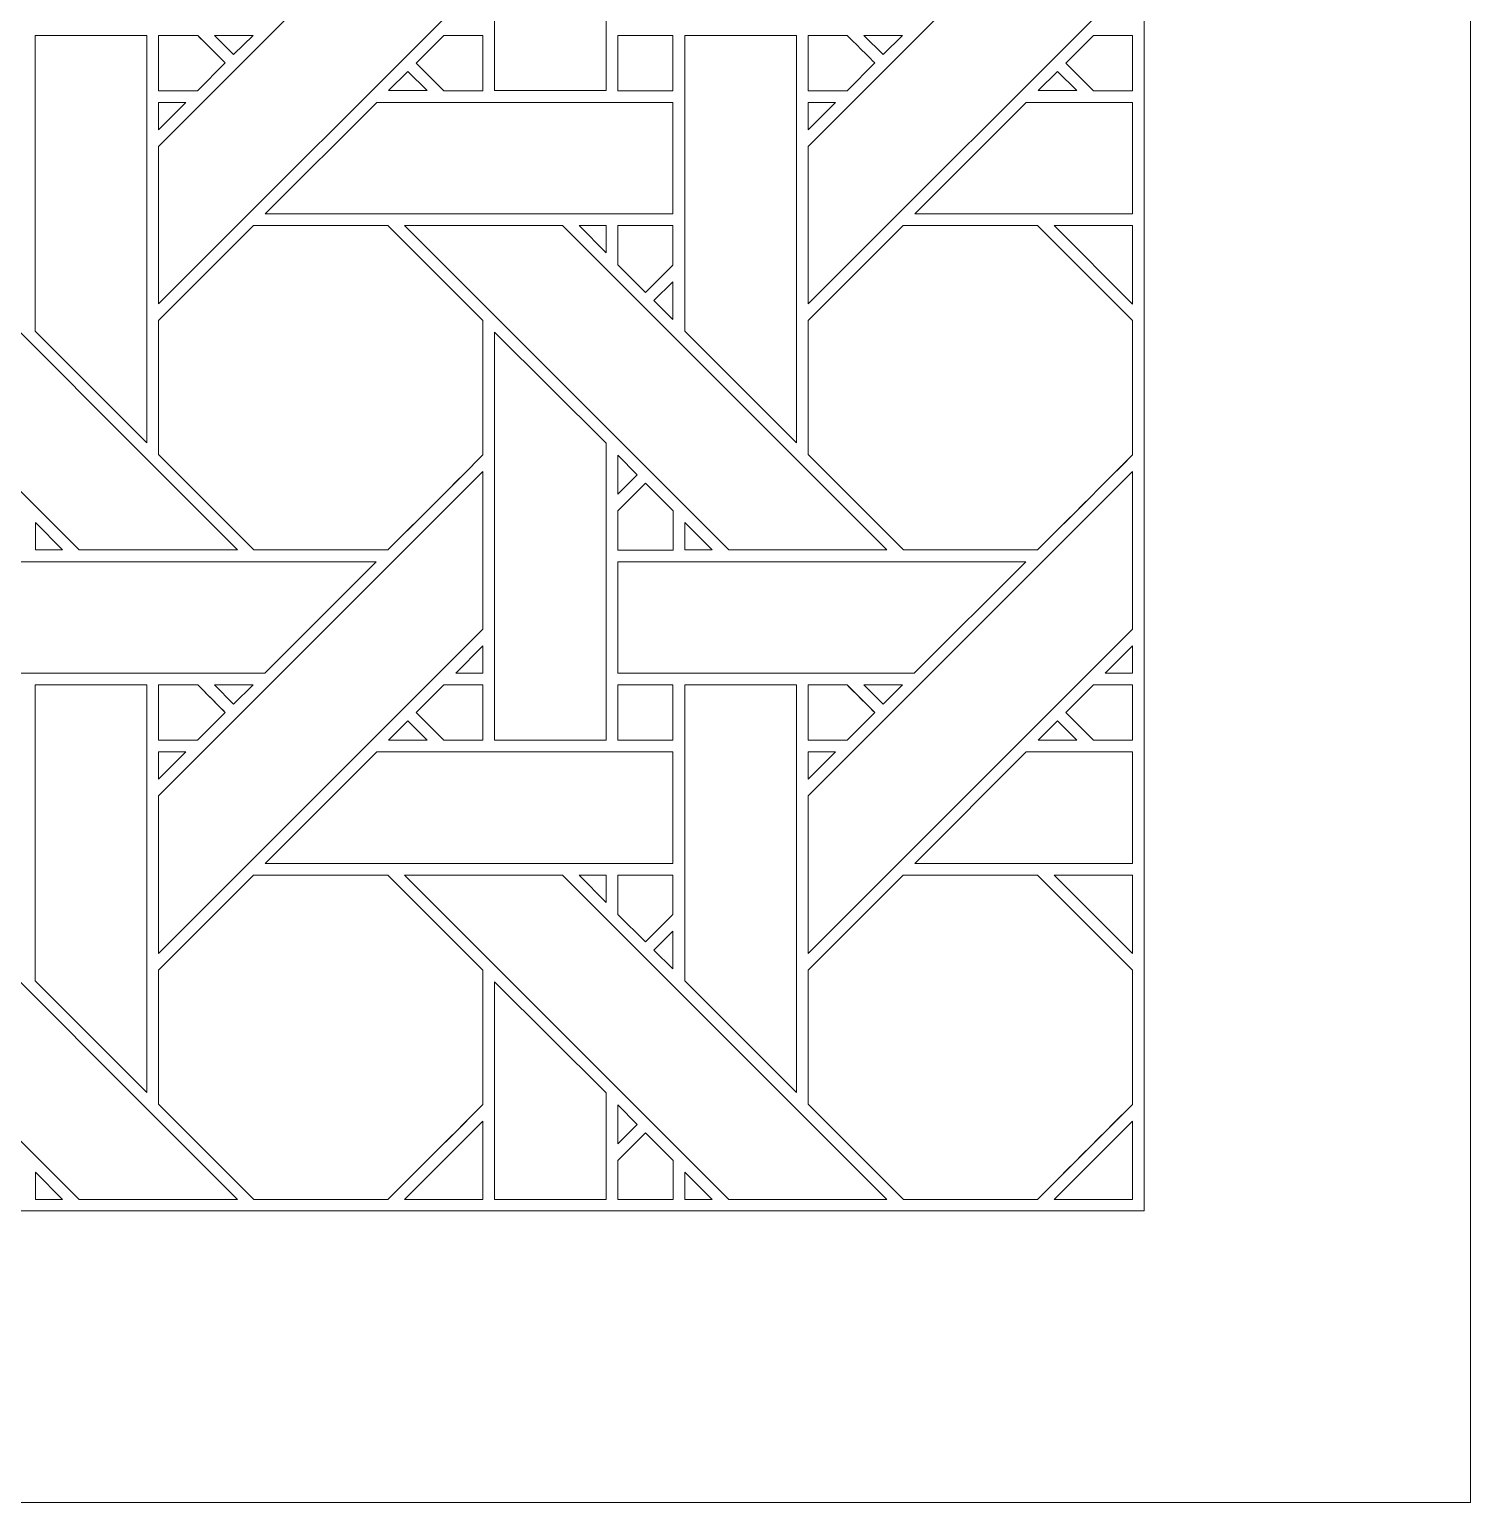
# Model space of a CAD drawing. Header units: inches. Extents: x 7.38 to 17.38, y 5.09 to 13.09.
# Drawn here: x 15.278 to 17.383, y 5.095 to 7.246 of the extents above; entities that cross this region are included whole.
import ezdxf

# ---------------------------------------------------------------- set-up
doc = ezdxf.new("R2010")
doc.units = ezdxf.units.IN
doc.header["$MEASUREMENT"] = 0
doc.layers.add('Design', color=7, linetype='Continuous', lineweight=0)

msp = doc.modelspace()

# ---------------------------------------------------------------- linework, layer by layer
at = {"layer": 'Design'}
for points, knots in [([(7.3829, 13.0948), (7.3829, 13.0948), (7.3829, 5.0948), (7.3829, 5.0948), (7.3829, 5.0948), (17.3829, 5.0948), (17.3829, 5.0948), (17.3829, 5.0948), (17.3829, 13.0948), (17.3829, 13.0948), (17.3829, 13.0948), (7.3829, 13.0948), (7.3829, 13.0948)], [0, 0, 0, 0, 1, 1, 1, 2, 2, 2, 3, 3, 3, 4, 4, 4, 4]), ([(7.8596, 12.6686), (7.8596, 12.6686), (7.8596, 5.5209), (7.8596, 5.5209), (7.8596, 5.5209), (16.9061, 5.5209), (16.9061, 5.5209), (16.9061, 5.5209), (16.9061, 12.6686), (16.9061, 12.6686), (16.9061, 12.6686), (7.8596, 12.6686), (7.8596, 12.6686)], [0, 0, 0, 0, 1, 1, 1, 2, 2, 2, 3, 3, 3, 4, 4, 4, 4]), ([(15.9574, 7.157), (15.9574, 7.157), (15.9574, 7.7528), (15.9574, 7.7528), (15.9574, 7.7528), (16.1201, 7.5906), (16.1201, 7.5906), (16.1201, 7.5906), (16.1201, 7.157), (16.1201, 7.157), (16.1201, 7.157), (15.9574, 7.157), (15.9574, 7.157)], [0, 0, 0, 0, 1, 1, 1, 2, 2, 2, 3, 3, 3, 4, 4, 4, 4]), ([(15.4666, 6.8455), (15.4666, 6.8455), (15.4666, 7.0756), (15.4666, 7.0756), (15.4666, 7.0756), (15.9403, 7.5492), (15.9403, 7.5492), (15.9403, 7.5492), (15.9403, 7.3192), (15.9403, 7.3192), (15.9403, 7.3192), (15.4666, 6.8455), (15.4666, 6.8455)], [0, 0, 0, 0, 1, 1, 1, 2, 2, 2, 3, 3, 3, 4, 4, 4, 4]), ([(16.4153, 6.8455), (16.4153, 6.8455), (16.4153, 7.0756), (16.4153, 7.0756), (16.4153, 7.0756), (16.889, 7.5492), (16.889, 7.5492), (16.889, 7.5492), (16.889, 7.3192), (16.889, 7.3192), (16.889, 7.3192), (16.4153, 6.8455), (16.4153, 6.8455)], [0, 0, 0, 0, 1, 1, 1, 2, 2, 2, 3, 3, 3, 4, 4, 4, 4]), ([(15.4494, 7.2377), (15.4494, 7.2377), (15.4494, 6.6426), (15.4494, 6.6426), (15.4494, 6.6426), (15.2865, 6.8055), (15.2865, 6.8055), (15.2865, 6.8055), (15.2865, 7.2377), (15.2865, 7.2377), (15.2865, 7.2377), (15.4494, 7.2377), (15.4494, 7.2377)], [0, 0, 0, 0, 1, 1, 1, 2, 2, 2, 3, 3, 3, 4, 4, 4, 4]), ([(15.5237, 7.2377), (15.5288, 7.2326), (15.5596, 7.2018), (15.564, 7.1974), (15.564, 7.1974), (15.5236, 7.1569), (15.5236, 7.1569), (15.5236, 7.1569), (15.4666, 7.1569), (15.4666, 7.1569), (15.4666, 7.1569), (15.4666, 7.2377), (15.4666, 7.2377), (15.4666, 7.2377), (15.5237, 7.2377), (15.5237, 7.2377)], [0, 0, 0, 0, 1, 1, 1, 2, 2, 2, 3, 3, 3, 4, 4, 4, 5, 5, 5, 5]), ([(15.564, 7.1974), (15.564, 7.1974), (15.5236, 7.1569), (15.5236, 7.1569), (15.5236, 7.1569), (15.4666, 7.1569), (15.4666, 7.1569), (15.4666, 7.1569), (15.4666, 7.2377), (15.4666, 7.2377), (15.4666, 7.2377), (15.5237, 7.2377), (15.5237, 7.2377), (15.5293, 7.2322), (15.564, 7.1974), (15.564, 7.1974)], [0, 0, 0, 0, 1, 1, 1, 2, 2, 2, 3, 3, 3, 4, 4, 4, 5, 5, 5, 5]), ([(15.548, 7.2377), (15.548, 7.2377), (15.6045, 7.2377), (15.6045, 7.2377), (15.6045, 7.2377), (15.5762, 7.2096), (15.5762, 7.2096), (15.5762, 7.2096), (15.548, 7.2377), (15.548, 7.2377)], [0, 0, 0, 0, 1, 1, 1, 2, 2, 2, 3, 3, 3, 3]), ([(15.8832, 7.1569), (15.8832, 7.1569), (15.8428, 7.1973), (15.8428, 7.1973), (15.8428, 7.1973), (15.8832, 7.2377), (15.8832, 7.2377), (15.8832, 7.2377), (15.9403, 7.2377), (15.9403, 7.2377), (15.9403, 7.2377), (15.9403, 7.1569), (15.9403, 7.1569), (15.9403, 7.1569), (15.8832, 7.1569), (15.8832, 7.1569)], [0, 0, 0, 0, 1, 1, 1, 2, 2, 2, 3, 3, 3, 4, 4, 4, 5, 5, 5, 5]), ([(15.9403, 7.1569), (15.9403, 7.1569), (15.8832, 7.1569), (15.8832, 7.1569), (15.8832, 7.1569), (15.8428, 7.1973), (15.8428, 7.1973), (15.8428, 7.1973), (15.8832, 7.2377), (15.8832, 7.2377), (15.8832, 7.2377), (15.9403, 7.2377), (15.9403, 7.2377), (15.9403, 7.2377), (15.9403, 7.1569), (15.9403, 7.1569)], [0, 0, 0, 0, 1, 1, 1, 2, 2, 2, 3, 3, 3, 4, 4, 4, 5, 5, 5, 5]), ([(16.1375, 7.2377), (16.1375, 7.2377), (16.2177, 7.2377), (16.2177, 7.2377), (16.2177, 7.2377), (16.2177, 7.1569), (16.2177, 7.1569), (16.2177, 7.1569), (16.1375, 7.1569), (16.1375, 7.1569), (16.1375, 7.1569), (16.1375, 7.2377), (16.1375, 7.2377)], [0, 0, 0, 0, 1, 1, 1, 2, 2, 2, 3, 3, 3, 4, 4, 4, 4]), ([(16.1375, 7.1569), (16.1375, 7.1569), (16.1375, 7.2377), (16.1375, 7.2377), (16.1375, 7.2377), (16.2177, 7.2377), (16.2177, 7.2377), (16.2177, 7.2377), (16.2177, 7.1569), (16.2177, 7.1569), (16.2177, 7.1569), (16.1375, 7.1569), (16.1375, 7.1569)], [0, 0, 0, 0, 1, 1, 1, 2, 2, 2, 3, 3, 3, 4, 4, 4, 4]), ([(16.3982, 6.6426), (16.3982, 6.6426), (16.2352, 6.8055), (16.2352, 6.8055), (16.2352, 6.8055), (16.2352, 7.2377), (16.2352, 7.2377), (16.2352, 7.2377), (16.3982, 7.2377), (16.3982, 7.2377), (16.3982, 7.2377), (16.3982, 6.6426), (16.3982, 6.6426)], [0, 0, 0, 0, 1, 1, 1, 2, 2, 2, 3, 3, 3, 4, 4, 4, 4]), ([(16.4724, 7.2377), (16.4775, 7.2326), (16.5083, 7.2018), (16.5127, 7.1974), (16.5127, 7.1974), (16.4723, 7.1569), (16.4723, 7.1569), (16.4723, 7.1569), (16.4153, 7.1569), (16.4153, 7.1569), (16.4153, 7.1569), (16.4153, 7.2377), (16.4153, 7.2377), (16.4153, 7.2377), (16.4724, 7.2377), (16.4724, 7.2377)], [0, 0, 0, 0, 1, 1, 1, 2, 2, 2, 3, 3, 3, 4, 4, 4, 5, 5, 5, 5]), ([(16.4153, 7.1569), (16.4153, 7.1569), (16.4153, 7.2377), (16.4153, 7.2377), (16.4153, 7.2377), (16.4724, 7.2377), (16.4724, 7.2377), (16.4777, 7.2324), (16.5085, 7.2016), (16.5127, 7.1974), (16.5127, 7.1974), (16.4723, 7.1569), (16.4723, 7.1569), (16.4723, 7.1569), (16.4153, 7.1569), (16.4153, 7.1569)], [0, 0, 0, 0, 1, 1, 1, 2, 2, 2, 3, 3, 3, 4, 4, 4, 5, 5, 5, 5]), ([(16.4967, 7.2377), (16.4967, 7.2377), (16.5532, 7.2377), (16.5532, 7.2377), (16.5532, 7.2377), (16.5249, 7.2096), (16.5249, 7.2096), (16.5249, 7.2096), (16.4967, 7.2377), (16.4967, 7.2377)], [0, 0, 0, 0, 1, 1, 1, 2, 2, 2, 3, 3, 3, 3]), ([(16.8319, 7.1569), (16.8319, 7.1569), (16.7915, 7.1973), (16.7915, 7.1973), (16.7915, 7.1973), (16.832, 7.2377), (16.832, 7.2377), (16.832, 7.2377), (16.889, 7.2377), (16.889, 7.2377), (16.889, 7.2377), (16.889, 7.1569), (16.889, 7.1569), (16.889, 7.1569), (16.8319, 7.1569), (16.8319, 7.1569)], [0, 0, 0, 0, 1, 1, 1, 2, 2, 2, 3, 3, 3, 4, 4, 4, 5, 5, 5, 5]), ([(16.889, 7.1569), (16.889, 7.1569), (16.8319, 7.1569), (16.8319, 7.1569), (16.8319, 7.1569), (16.7915, 7.1973), (16.7915, 7.1973), (16.7915, 7.1973), (16.832, 7.2377), (16.832, 7.2377), (16.832, 7.2377), (16.889, 7.2377), (16.889, 7.2377), (16.889, 7.2377), (16.889, 7.1569), (16.889, 7.1569)], [0, 0, 0, 0, 1, 1, 1, 2, 2, 2, 3, 3, 3, 4, 4, 4, 5, 5, 5, 5]), ([(15.8307, 7.1852), (15.8307, 7.1852), (15.8589, 7.157), (15.8589, 7.157), (15.8589, 7.157), (15.8024, 7.157), (15.8024, 7.157), (15.8024, 7.157), (15.8307, 7.1852), (15.8307, 7.1852)], [0, 0, 0, 0, 1, 1, 1, 2, 2, 2, 3, 3, 3, 3]), ([(16.7794, 7.1852), (16.7794, 7.1852), (16.8076, 7.157), (16.8076, 7.157), (16.8076, 7.157), (16.7511, 7.157), (16.7511, 7.157), (16.7511, 7.157), (16.7794, 7.1852), (16.7794, 7.1852)], [0, 0, 0, 0, 1, 1, 1, 2, 2, 2, 3, 3, 3, 3]), ([(15.5064, 7.1398), (15.5064, 7.1398), (15.4666, 7.1), (15.4666, 7.1), (15.4666, 7.1), (15.4666, 7.1398), (15.4666, 7.1398), (15.4666, 7.1398), (15.5064, 7.1398), (15.5064, 7.1398)], [0, 0, 0, 0, 1, 1, 1, 2, 2, 2, 3, 3, 3, 3]), ([(16.2177, 7.1398), (16.2177, 7.1398), (16.2177, 6.977), (16.2177, 6.977), (16.2177, 6.977), (15.6224, 6.977), (15.6224, 6.977), (15.6224, 6.977), (15.7853, 7.1398), (15.7853, 7.1398), (15.7853, 7.1398), (16.2177, 7.1398), (16.2177, 7.1398)], [0, 0, 0, 0, 1, 1, 1, 2, 2, 2, 3, 3, 3, 4, 4, 4, 4]), ([(16.4551, 7.1398), (16.4551, 7.1398), (16.4153, 7.1), (16.4153, 7.1), (16.4153, 7.1), (16.4153, 7.1398), (16.4153, 7.1398), (16.4153, 7.1398), (16.4551, 7.1398), (16.4551, 7.1398)], [0, 0, 0, 0, 1, 1, 1, 2, 2, 2, 3, 3, 3, 3]), ([(16.5711, 6.977), (16.5711, 6.977), (16.734, 7.1398), (16.734, 7.1398), (16.734, 7.1398), (16.889, 7.1398), (16.889, 7.1398), (16.889, 7.1398), (16.889, 6.977), (16.889, 6.977), (16.889, 6.977), (16.5711, 6.977), (16.5711, 6.977)], [0, 0, 0, 0, 1, 1, 1, 2, 2, 2, 3, 3, 3, 4, 4, 4, 4]), ([(14.877, 6.9599), (14.877, 6.9599), (15.1079, 6.9599), (15.1079, 6.9599), (15.1079, 6.9599), (15.5816, 6.4862), (15.5816, 6.4862), (15.5816, 6.4862), (15.3506, 6.4862), (15.3506, 6.4862), (15.3506, 6.4862), (14.877, 6.9599), (14.877, 6.9599)], [0, 0, 0, 0, 1, 1, 1, 2, 2, 2, 3, 3, 3, 4, 4, 4, 4]), ([(15.6053, 6.9598), (15.6053, 6.9598), (15.8015, 6.9598), (15.8015, 6.9598), (15.8015, 6.9598), (15.9403, 6.8211), (15.9403, 6.8211), (15.9403, 6.8211), (15.9403, 6.6249), (15.9403, 6.6249), (15.9225, 6.607), (15.8105, 6.4952), (15.8016, 6.4862), (15.8016, 6.4862), (15.6058, 6.4862), (15.6058, 6.4862), (15.6058, 6.4862), (15.4666, 6.6255), (15.4666, 6.6255), (15.4666, 6.6255), (15.4666, 6.8211), (15.4666, 6.8211), (15.4666, 6.8211), (15.6053, 6.9598), (15.6053, 6.9598)], [0, 0, 0, 0, 1, 1, 1, 2, 2, 2, 3, 3, 3, 4, 4, 4, 5, 5, 5, 6, 6, 6, 7, 7, 7, 8, 8, 8, 8]), ([(15.9403, 6.6249), (15.9223, 6.6069), (15.8105, 6.4951), (15.8016, 6.4862), (15.8016, 6.4862), (15.6058, 6.4862), (15.6058, 6.4862), (15.6058, 6.4862), (15.4666, 6.6255), (15.4666, 6.6255), (15.4666, 6.6255), (15.4666, 6.8211), (15.4666, 6.8211), (15.4666, 6.8211), (15.6053, 6.9598), (15.6053, 6.9598), (15.6053, 6.9598), (15.8015, 6.9598), (15.8015, 6.9598), (15.8015, 6.9598), (15.9403, 6.8211), (15.9403, 6.8211), (15.9403, 6.8211), (15.9403, 6.6249), (15.9403, 6.6249)], [0, 0, 0, 0, 1, 1, 1, 2, 2, 2, 3, 3, 3, 4, 4, 4, 5, 5, 5, 6, 6, 6, 7, 7, 7, 8, 8, 8, 8]), ([(16.2993, 6.4862), (16.2993, 6.4862), (15.8257, 6.9599), (15.8257, 6.9599), (15.8257, 6.9599), (16.0567, 6.9599), (16.0567, 6.9599), (16.0567, 6.9599), (16.5303, 6.4862), (16.5303, 6.4862), (16.5303, 6.4862), (16.2993, 6.4862), (16.2993, 6.4862)], [0, 0, 0, 0, 1, 1, 1, 2, 2, 2, 3, 3, 3, 4, 4, 4, 4]), ([(16.1202, 6.9599), (16.1202, 6.9599), (16.1202, 6.9201), (16.1202, 6.9201), (16.1202, 6.9201), (16.0808, 6.9599), (16.0808, 6.9599), (16.0808, 6.9599), (16.1202, 6.9599), (16.1202, 6.9599)], [0, 0, 0, 0, 1, 1, 1, 2, 2, 2, 3, 3, 3, 3]), ([(16.2177, 6.9599), (16.2177, 6.9599), (16.2177, 6.9023), (16.2177, 6.9023), (16.2177, 6.9023), (16.1778, 6.8623), (16.1778, 6.8623), (16.1778, 6.8623), (16.1375, 6.9027), (16.1375, 6.9027), (16.1375, 6.9027), (16.1375, 6.9599), (16.1375, 6.9599), (16.1375, 6.9599), (16.2177, 6.9599), (16.2177, 6.9599)], [0, 0, 0, 0, 1, 1, 1, 2, 2, 2, 3, 3, 3, 4, 4, 4, 5, 5, 5, 5]), ([(16.1778, 6.8623), (16.1778, 6.8623), (16.1375, 6.9027), (16.1375, 6.9027), (16.1375, 6.9027), (16.1375, 6.9599), (16.1375, 6.9599), (16.1375, 6.9599), (16.2177, 6.9599), (16.2177, 6.9599), (16.2177, 6.9599), (16.2177, 6.9023), (16.2177, 6.9023), (16.2177, 6.9023), (16.1778, 6.8623), (16.1778, 6.8623)], [0, 0, 0, 0, 1, 1, 1, 2, 2, 2, 3, 3, 3, 4, 4, 4, 5, 5, 5, 5]), ([(16.554, 6.9598), (16.554, 6.9598), (16.7502, 6.9598), (16.7502, 6.9598), (16.7502, 6.9598), (16.889, 6.8211), (16.889, 6.8211), (16.889, 6.8211), (16.889, 6.6249), (16.889, 6.6249), (16.8712, 6.6069), (16.7593, 6.4952), (16.7503, 6.4862), (16.7503, 6.4862), (16.5546, 6.4862), (16.5546, 6.4862), (16.5546, 6.4862), (16.4153, 6.6255), (16.4153, 6.6255), (16.4153, 6.6255), (16.4153, 6.8211), (16.4153, 6.8211), (16.4153, 6.8211), (16.554, 6.9598), (16.554, 6.9598)], [0, 0, 0, 0, 1, 1, 1, 2, 2, 2, 3, 3, 3, 4, 4, 4, 5, 5, 5, 6, 6, 6, 7, 7, 7, 8, 8, 8, 8]), ([(16.889, 6.6249), (16.8711, 6.6068), (16.7592, 6.4952), (16.7503, 6.4862), (16.7503, 6.4862), (16.5546, 6.4862), (16.5546, 6.4862), (16.5546, 6.4862), (16.4153, 6.6255), (16.4153, 6.6255), (16.4153, 6.6255), (16.4153, 6.8211), (16.4153, 6.8211), (16.4153, 6.8211), (16.554, 6.9598), (16.554, 6.9598), (16.554, 6.9598), (16.7502, 6.9598), (16.7502, 6.9598), (16.7502, 6.9598), (16.889, 6.8211), (16.889, 6.8211), (16.889, 6.8211), (16.889, 6.6249), (16.889, 6.6249)], [0, 0, 0, 0, 1, 1, 1, 2, 2, 2, 3, 3, 3, 4, 4, 4, 5, 5, 5, 6, 6, 6, 7, 7, 7, 8, 8, 8, 8]), ([(16.7745, 6.9599), (16.7745, 6.9599), (16.889, 6.9599), (16.889, 6.9599), (16.889, 6.9599), (16.889, 6.8453), (16.889, 6.8453), (16.889, 6.8453), (16.7745, 6.9599), (16.7745, 6.9599)], [0, 0, 0, 0, 1, 1, 1, 2, 2, 2, 3, 3, 3, 3]), ([(16.2177, 6.878), (16.2177, 6.878), (16.2177, 6.8229), (16.2177, 6.8229), (16.2177, 6.8229), (16.1899, 6.8503), (16.1899, 6.8503), (16.1899, 6.8503), (16.2177, 6.878), (16.2177, 6.878)], [0, 0, 0, 0, 1, 1, 1, 2, 2, 2, 3, 3, 3, 3]), ([(15.9574, 6.2082), (15.9574, 6.2082), (15.9574, 6.8041), (15.9574, 6.8041), (15.9574, 6.8041), (16.1201, 6.6419), (16.1201, 6.6419), (16.1201, 6.6419), (16.1201, 6.2082), (16.1201, 6.2082), (16.1201, 6.2082), (15.9574, 6.2082), (15.9574, 6.2082)], [0, 0, 0, 0, 1, 1, 1, 2, 2, 2, 3, 3, 3, 4, 4, 4, 4]), ([(16.1375, 6.5677), (16.1375, 6.5677), (16.1375, 6.6244), (16.1375, 6.6244), (16.1375, 6.6244), (16.1656, 6.5958), (16.1656, 6.5958), (16.1656, 6.5958), (16.1375, 6.5677), (16.1375, 6.5677)], [0, 0, 0, 0, 1, 1, 1, 2, 2, 2, 3, 3, 3, 3]), ([(15.4666, 6.1269), (15.4666, 6.1269), (15.9403, 6.6005), (15.9403, 6.6005), (15.9403, 6.6005), (15.9403, 6.3705), (15.9403, 6.3705), (15.9403, 6.3705), (15.4666, 5.8968), (15.4666, 5.8968), (15.4666, 5.8968), (15.4666, 6.1269), (15.4666, 6.1269)], [0, 0, 0, 0, 1, 1, 1, 2, 2, 2, 3, 3, 3, 4, 4, 4, 4]), ([(16.4153, 5.8968), (16.4153, 5.8968), (16.4153, 6.1269), (16.4153, 6.1269), (16.4153, 6.1269), (16.889, 6.6005), (16.889, 6.6005), (16.889, 6.6005), (16.889, 6.3705), (16.889, 6.3705), (16.889, 6.3705), (16.4153, 5.8968), (16.4153, 5.8968)], [0, 0, 0, 0, 1, 1, 1, 2, 2, 2, 3, 3, 3, 4, 4, 4, 4]), ([(16.1375, 6.486), (16.1375, 6.486), (16.1375, 6.5433), (16.1375, 6.5433), (16.1375, 6.5433), (16.1778, 6.5836), (16.1778, 6.5836), (16.1778, 6.5836), (16.2181, 6.5433), (16.2181, 6.5433), (16.2181, 6.5433), (16.2181, 6.486), (16.2181, 6.486), (16.2181, 6.486), (16.1375, 6.486), (16.1375, 6.486)], [0, 0, 0, 0, 1, 1, 1, 2, 2, 2, 3, 3, 3, 4, 4, 4, 5, 5, 5, 5]), ([(16.1778, 6.5836), (16.1778, 6.5836), (16.2181, 6.5433), (16.2181, 6.5433), (16.2181, 6.5433), (16.2181, 6.486), (16.2181, 6.486), (16.2181, 6.486), (16.1375, 6.486), (16.1375, 6.486), (16.1375, 6.486), (16.1375, 6.5433), (16.1375, 6.5433), (16.1375, 6.5433), (16.1778, 6.5836), (16.1778, 6.5836)], [0, 0, 0, 0, 1, 1, 1, 2, 2, 2, 3, 3, 3, 4, 4, 4, 5, 5, 5, 5]), ([(15.3264, 6.4862), (15.3264, 6.4862), (15.2866, 6.4862), (15.2866, 6.4862), (15.2866, 6.4862), (15.2866, 6.526), (15.2866, 6.526), (15.2866, 6.526), (15.3264, 6.4862), (15.3264, 6.4862)], [0, 0, 0, 0, 1, 1, 1, 2, 2, 2, 3, 3, 3, 3]), ([(16.2354, 6.4862), (16.2354, 6.4862), (16.2354, 6.526), (16.2354, 6.526), (16.2354, 6.526), (16.2751, 6.4862), (16.2751, 6.4862), (16.2751, 6.4862), (16.2354, 6.4862), (16.2354, 6.4862)], [0, 0, 0, 0, 1, 1, 1, 2, 2, 2, 3, 3, 3, 3]), ([(15.1887, 6.3063), (15.1887, 6.3063), (15.1887, 6.469), (15.1887, 6.469), (15.1887, 6.469), (15.7844, 6.469), (15.7844, 6.469), (15.7844, 6.469), (15.6217, 6.3063), (15.6217, 6.3063), (15.6217, 6.3063), (15.1887, 6.3063), (15.1887, 6.3063)], [0, 0, 0, 0, 1, 1, 1, 2, 2, 2, 3, 3, 3, 4, 4, 4, 4]), ([(16.1375, 6.3063), (16.1375, 6.3063), (16.1375, 6.469), (16.1375, 6.469), (16.1375, 6.469), (16.7332, 6.469), (16.7332, 6.469), (16.7332, 6.469), (16.5704, 6.3063), (16.5704, 6.3063), (16.5704, 6.3063), (16.1375, 6.3063), (16.1375, 6.3063)], [0, 0, 0, 0, 1, 1, 1, 2, 2, 2, 3, 3, 3, 4, 4, 4, 4]), ([(15.9005, 6.3063), (15.9005, 6.3063), (15.9403, 6.3461), (15.9403, 6.3461), (15.9403, 6.3461), (15.9403, 6.3063), (15.9403, 6.3063), (15.9403, 6.3063), (15.9005, 6.3063), (15.9005, 6.3063)], [0, 0, 0, 0, 1, 1, 1, 2, 2, 2, 3, 3, 3, 3]), ([(16.889, 6.3461), (16.889, 6.3461), (16.889, 6.3063), (16.889, 6.3063), (16.889, 6.3063), (16.8492, 6.3063), (16.8492, 6.3063), (16.8492, 6.3063), (16.889, 6.3461), (16.889, 6.3461)], [0, 0, 0, 0, 1, 1, 1, 2, 2, 2, 3, 3, 3, 3]), ([(15.4494, 6.289), (15.4494, 6.289), (15.4494, 5.6939), (15.4494, 5.6939), (15.4494, 5.6939), (15.2865, 5.8568), (15.2865, 5.8568), (15.2865, 5.8568), (15.2865, 6.289), (15.2865, 6.289), (15.2865, 6.289), (15.4494, 6.289), (15.4494, 6.289)], [0, 0, 0, 0, 1, 1, 1, 2, 2, 2, 3, 3, 3, 4, 4, 4, 4]), ([(15.5237, 6.289), (15.5288, 6.2839), (15.5596, 6.2531), (15.564, 6.2486), (15.564, 6.2486), (15.5236, 6.2082), (15.5236, 6.2082), (15.5236, 6.2082), (15.4666, 6.2082), (15.4666, 6.2082), (15.4666, 6.2082), (15.4666, 6.289), (15.4666, 6.289), (15.4666, 6.289), (15.5237, 6.289), (15.5237, 6.289)], [0, 0, 0, 0, 1, 1, 1, 2, 2, 2, 3, 3, 3, 4, 4, 4, 5, 5, 5, 5]), ([(15.4666, 6.2082), (15.4666, 6.2082), (15.4666, 6.289), (15.4666, 6.289), (15.4666, 6.289), (15.5237, 6.289), (15.5237, 6.289), (15.5296, 6.2831), (15.564, 6.2486), (15.564, 6.2486), (15.564, 6.2486), (15.5236, 6.2082), (15.5236, 6.2082), (15.5236, 6.2082), (15.4666, 6.2082), (15.4666, 6.2082)], [0, 0, 0, 0, 1, 1, 1, 2, 2, 2, 3, 3, 3, 4, 4, 4, 5, 5, 5, 5]), ([(15.548, 6.289), (15.548, 6.289), (15.6045, 6.289), (15.6045, 6.289), (15.6045, 6.289), (15.5762, 6.2608), (15.5762, 6.2608), (15.5762, 6.2608), (15.548, 6.289), (15.548, 6.289)], [0, 0, 0, 0, 1, 1, 1, 2, 2, 2, 3, 3, 3, 3]), ([(15.8832, 6.2082), (15.8832, 6.2082), (15.8428, 6.2486), (15.8428, 6.2486), (15.8428, 6.2486), (15.8832, 6.289), (15.8832, 6.289), (15.8832, 6.289), (15.9403, 6.289), (15.9403, 6.289), (15.9403, 6.289), (15.9403, 6.2082), (15.9403, 6.2082), (15.9403, 6.2082), (15.8832, 6.2082), (15.8832, 6.2082)], [0, 0, 0, 0, 1, 1, 1, 2, 2, 2, 3, 3, 3, 4, 4, 4, 5, 5, 5, 5]), ([(15.8428, 6.2486), (15.8428, 6.2486), (15.8832, 6.289), (15.8832, 6.289), (15.8832, 6.289), (15.9403, 6.289), (15.9403, 6.289), (15.9403, 6.289), (15.9403, 6.2082), (15.9403, 6.2082), (15.9403, 6.2082), (15.8832, 6.2082), (15.8832, 6.2082), (15.8832, 6.2082), (15.8428, 6.2486), (15.8428, 6.2486)], [0, 0, 0, 0, 1, 1, 1, 2, 2, 2, 3, 3, 3, 4, 4, 4, 5, 5, 5, 5]), ([(16.1375, 6.2082), (16.1375, 6.2082), (16.1375, 6.289), (16.1375, 6.289), (16.1375, 6.289), (16.2177, 6.289), (16.2177, 6.289), (16.2177, 6.289), (16.2177, 6.2082), (16.2177, 6.2082), (16.2177, 6.2082), (16.1375, 6.2082), (16.1375, 6.2082)], [0, 0, 0, 0, 1, 1, 1, 2, 2, 2, 3, 3, 3, 4, 4, 4, 4]), ([(16.1375, 6.2082), (16.1375, 6.2082), (16.1375, 6.289), (16.1375, 6.289), (16.1375, 6.289), (16.2177, 6.289), (16.2177, 6.289), (16.2177, 6.289), (16.2177, 6.2082), (16.2177, 6.2082), (16.2177, 6.2082), (16.1375, 6.2082), (16.1375, 6.2082)], [0, 0, 0, 0, 1, 1, 1, 2, 2, 2, 3, 3, 3, 4, 4, 4, 4]), ([(16.3982, 6.289), (16.3982, 6.289), (16.3982, 5.6939), (16.3982, 5.6939), (16.3982, 5.6939), (16.2352, 5.8568), (16.2352, 5.8568), (16.2352, 5.8568), (16.2352, 6.289), (16.2352, 6.289), (16.2352, 6.289), (16.3982, 6.289), (16.3982, 6.289)], [0, 0, 0, 0, 1, 1, 1, 2, 2, 2, 3, 3, 3, 4, 4, 4, 4]), ([(16.4724, 6.289), (16.4775, 6.2839), (16.5083, 6.2531), (16.5127, 6.2486), (16.5127, 6.2486), (16.4723, 6.2082), (16.4723, 6.2082), (16.4723, 6.2082), (16.4153, 6.2082), (16.4153, 6.2082), (16.4153, 6.2082), (16.4153, 6.289), (16.4153, 6.289), (16.4153, 6.289), (16.4724, 6.289), (16.4724, 6.289)], [0, 0, 0, 0, 1, 1, 1, 2, 2, 2, 3, 3, 3, 4, 4, 4, 5, 5, 5, 5]), ([(16.4153, 6.2082), (16.4153, 6.2082), (16.4153, 6.289), (16.4153, 6.289), (16.4153, 6.289), (16.4724, 6.289), (16.4724, 6.289), (16.4777, 6.2837), (16.5085, 6.2528), (16.5127, 6.2486), (16.5127, 6.2486), (16.4723, 6.2082), (16.4723, 6.2082), (16.4723, 6.2082), (16.4153, 6.2082), (16.4153, 6.2082)], [0, 0, 0, 0, 1, 1, 1, 2, 2, 2, 3, 3, 3, 4, 4, 4, 5, 5, 5, 5]), ([(16.4967, 6.289), (16.4967, 6.289), (16.5532, 6.289), (16.5532, 6.289), (16.5532, 6.289), (16.5249, 6.2608), (16.5249, 6.2608), (16.5249, 6.2608), (16.4967, 6.289), (16.4967, 6.289)], [0, 0, 0, 0, 1, 1, 1, 2, 2, 2, 3, 3, 3, 3]), ([(16.8319, 6.2082), (16.8319, 6.2082), (16.7915, 6.2486), (16.7915, 6.2486), (16.7915, 6.2486), (16.832, 6.289), (16.832, 6.289), (16.832, 6.289), (16.889, 6.289), (16.889, 6.289), (16.889, 6.289), (16.889, 6.2082), (16.889, 6.2082), (16.889, 6.2082), (16.8319, 6.2082), (16.8319, 6.2082)], [0, 0, 0, 0, 1, 1, 1, 2, 2, 2, 3, 3, 3, 4, 4, 4, 5, 5, 5, 5]), ([(16.889, 6.2082), (16.889, 6.2082), (16.8319, 6.2082), (16.8319, 6.2082), (16.8319, 6.2082), (16.7915, 6.2486), (16.7915, 6.2486), (16.7915, 6.2486), (16.832, 6.289), (16.832, 6.289), (16.832, 6.289), (16.889, 6.289), (16.889, 6.289), (16.889, 6.289), (16.889, 6.2082), (16.889, 6.2082)], [0, 0, 0, 0, 1, 1, 1, 2, 2, 2, 3, 3, 3, 4, 4, 4, 5, 5, 5, 5]), ([(15.8589, 6.2082), (15.8589, 6.2082), (15.8024, 6.2082), (15.8024, 6.2082), (15.8024, 6.2082), (15.8307, 6.2365), (15.8307, 6.2365), (15.8307, 6.2365), (15.8589, 6.2082), (15.8589, 6.2082)], [0, 0, 0, 0, 1, 1, 1, 2, 2, 2, 3, 3, 3, 3]), ([(16.7794, 6.2365), (16.7794, 6.2365), (16.8076, 6.2082), (16.8076, 6.2082), (16.8076, 6.2082), (16.7511, 6.2082), (16.7511, 6.2082), (16.7511, 6.2082), (16.7794, 6.2365), (16.7794, 6.2365)], [0, 0, 0, 0, 1, 1, 1, 2, 2, 2, 3, 3, 3, 3]), ([(15.5064, 6.1911), (15.5064, 6.1911), (15.4666, 6.1513), (15.4666, 6.1513), (15.4666, 6.1513), (15.4666, 6.1911), (15.4666, 6.1911), (15.4666, 6.1911), (15.5064, 6.1911), (15.5064, 6.1911)], [0, 0, 0, 0, 1, 1, 1, 2, 2, 2, 3, 3, 3, 3]), ([(15.6224, 6.0283), (15.6224, 6.0283), (15.7853, 6.1911), (15.7853, 6.1911), (15.7853, 6.1911), (16.2177, 6.1911), (16.2177, 6.1911), (16.2177, 6.1911), (16.2177, 6.0283), (16.2177, 6.0283), (16.2177, 6.0283), (15.6224, 6.0283), (15.6224, 6.0283)], [0, 0, 0, 0, 1, 1, 1, 2, 2, 2, 3, 3, 3, 4, 4, 4, 4]), ([(16.4551, 6.1911), (16.4551, 6.1911), (16.4153, 6.1513), (16.4153, 6.1513), (16.4153, 6.1513), (16.4153, 6.1911), (16.4153, 6.1911), (16.4153, 6.1911), (16.4551, 6.1911), (16.4551, 6.1911)], [0, 0, 0, 0, 1, 1, 1, 2, 2, 2, 3, 3, 3, 3]), ([(16.5711, 6.0283), (16.5711, 6.0283), (16.734, 6.1911), (16.734, 6.1911), (16.734, 6.1911), (16.889, 6.1911), (16.889, 6.1911), (16.889, 6.1911), (16.889, 6.0283), (16.889, 6.0283), (16.889, 6.0283), (16.5711, 6.0283), (16.5711, 6.0283)], [0, 0, 0, 0, 1, 1, 1, 2, 2, 2, 3, 3, 3, 4, 4, 4, 4]), ([(14.877, 6.0112), (14.877, 6.0112), (15.1079, 6.0112), (15.1079, 6.0112), (15.1079, 6.0112), (15.5816, 5.5375), (15.5816, 5.5375), (15.5816, 5.5375), (15.3505, 5.5375), (15.3505, 5.5375), (15.3505, 5.5375), (14.877, 6.0112), (14.877, 6.0112)], [0, 0, 0, 0, 1, 1, 1, 2, 2, 2, 3, 3, 3, 4, 4, 4, 4]), ([(15.6053, 6.0111), (15.6053, 6.0111), (15.8015, 6.0111), (15.8015, 6.0111), (15.8015, 6.0111), (15.9403, 5.8724), (15.9403, 5.8724), (15.9403, 5.8724), (15.9403, 5.6762), (15.9403, 5.6762), (15.9225, 5.6582), (15.8105, 5.5465), (15.8016, 5.5375), (15.8016, 5.5375), (15.6058, 5.5375), (15.6058, 5.5375), (15.6058, 5.5375), (15.4666, 5.6767), (15.4666, 5.6767), (15.4666, 5.6767), (15.4666, 5.8724), (15.4666, 5.8724), (15.4666, 5.8724), (15.6053, 6.0111), (15.6053, 6.0111)], [0, 0, 0, 0, 1, 1, 1, 2, 2, 2, 3, 3, 3, 4, 4, 4, 5, 5, 5, 6, 6, 6, 7, 7, 7, 8, 8, 8, 8]), ([(15.8016, 5.5375), (15.8016, 5.5375), (15.6058, 5.5375), (15.6058, 5.5375), (15.6058, 5.5375), (15.4666, 5.6767), (15.4666, 5.6767), (15.4666, 5.6767), (15.4666, 5.8724), (15.4666, 5.8724), (15.4666, 5.8724), (15.6053, 6.0111), (15.6053, 6.0111), (15.6053, 6.0111), (15.8015, 6.0111), (15.8015, 6.0111), (15.8015, 6.0111), (15.9403, 5.8724), (15.9403, 5.8724), (15.9403, 5.8724), (15.9403, 5.6762), (15.9403, 5.6762), (15.9224, 5.6581), (15.8105, 5.5464), (15.8016, 5.5375)], [0, 0, 0, 0, 1, 1, 1, 2, 2, 2, 3, 3, 3, 4, 4, 4, 5, 5, 5, 6, 6, 6, 7, 7, 7, 8, 8, 8, 8]), ([(15.8257, 6.0112), (15.8257, 6.0112), (16.0567, 6.0112), (16.0567, 6.0112), (16.0567, 6.0112), (16.5303, 5.5375), (16.5303, 5.5375), (16.5303, 5.5375), (16.2993, 5.5375), (16.2993, 5.5375), (16.2993, 5.5375), (15.8257, 6.0112), (15.8257, 6.0112)], [0, 0, 0, 0, 1, 1, 1, 2, 2, 2, 3, 3, 3, 4, 4, 4, 4]), ([(16.1202, 6.0111), (16.1202, 6.0111), (16.1202, 5.9713), (16.1202, 5.9713), (16.1202, 5.9713), (16.0808, 6.0111), (16.0808, 6.0111), (16.0808, 6.0111), (16.1202, 6.0111), (16.1202, 6.0111)], [0, 0, 0, 0, 1, 1, 1, 2, 2, 2, 3, 3, 3, 3]), ([(16.2177, 6.0111), (16.2177, 6.0111), (16.2177, 5.9535), (16.2177, 5.9535), (16.2177, 5.9535), (16.1778, 5.9136), (16.1778, 5.9136), (16.1778, 5.9136), (16.1375, 5.9539), (16.1375, 5.9539), (16.1375, 5.9539), (16.1375, 6.0111), (16.1375, 6.0111), (16.1375, 6.0111), (16.2177, 6.0111), (16.2177, 6.0111)], [0, 0, 0, 0, 1, 1, 1, 2, 2, 2, 3, 3, 3, 4, 4, 4, 5, 5, 5, 5]), ([(16.1778, 5.9136), (16.1778, 5.9136), (16.1375, 5.9539), (16.1375, 5.9539), (16.1375, 5.9539), (16.1375, 6.0111), (16.1375, 6.0111), (16.1375, 6.0111), (16.2177, 6.0111), (16.2177, 6.0111), (16.2177, 6.0111), (16.2177, 5.9535), (16.2177, 5.9535), (16.2177, 5.9535), (16.1778, 5.9136), (16.1778, 5.9136)], [0, 0, 0, 0, 1, 1, 1, 2, 2, 2, 3, 3, 3, 4, 4, 4, 5, 5, 5, 5]), ([(16.554, 6.0111), (16.554, 6.0111), (16.7502, 6.0111), (16.7502, 6.0111), (16.7502, 6.0111), (16.889, 5.8724), (16.889, 5.8724), (16.889, 5.8724), (16.889, 5.6762), (16.889, 5.6762), (16.8712, 5.6582), (16.7593, 5.5465), (16.7503, 5.5375), (16.7503, 5.5375), (16.5546, 5.5375), (16.5546, 5.5375), (16.5546, 5.5375), (16.4153, 5.6767), (16.4153, 5.6767), (16.4153, 5.6767), (16.4153, 5.8724), (16.4153, 5.8724), (16.4153, 5.8724), (16.554, 6.0111), (16.554, 6.0111)], [0, 0, 0, 0, 1, 1, 1, 2, 2, 2, 3, 3, 3, 4, 4, 4, 5, 5, 5, 6, 6, 6, 7, 7, 7, 8, 8, 8, 8]), ([(16.889, 5.6762), (16.8711, 5.6581), (16.7592, 5.5464), (16.7503, 5.5375), (16.7503, 5.5375), (16.5546, 5.5375), (16.5546, 5.5375), (16.5546, 5.5375), (16.4153, 5.6767), (16.4153, 5.6767), (16.4153, 5.6767), (16.4153, 5.8724), (16.4153, 5.8724), (16.4153, 5.8724), (16.554, 6.0111), (16.554, 6.0111), (16.554, 6.0111), (16.7502, 6.0111), (16.7502, 6.0111), (16.7502, 6.0111), (16.889, 5.8724), (16.889, 5.8724), (16.889, 5.8724), (16.889, 5.6762), (16.889, 5.6762)], [0, 0, 0, 0, 1, 1, 1, 2, 2, 2, 3, 3, 3, 4, 4, 4, 5, 5, 5, 6, 6, 6, 7, 7, 7, 8, 8, 8, 8]), ([(16.7745, 6.0112), (16.7745, 6.0112), (16.889, 6.0112), (16.889, 6.0112), (16.889, 6.0112), (16.889, 5.8966), (16.889, 5.8966), (16.889, 5.8966), (16.7745, 6.0112), (16.7745, 6.0112)], [0, 0, 0, 0, 1, 1, 1, 2, 2, 2, 3, 3, 3, 3]), ([(16.2177, 5.9293), (16.2177, 5.9293), (16.2177, 5.8741), (16.2177, 5.8741), (16.2177, 5.8741), (16.1899, 5.9015), (16.1899, 5.9015), (16.1899, 5.9015), (16.2177, 5.9293), (16.2177, 5.9293)], [0, 0, 0, 0, 1, 1, 1, 2, 2, 2, 3, 3, 3, 3]), ([(15.9574, 5.8553), (15.9574, 5.8553), (16.1201, 5.6932), (16.1201, 5.6932), (16.1201, 5.6932), (16.1201, 5.5373), (16.1201, 5.5373), (16.1201, 5.5373), (15.9574, 5.5373), (15.9574, 5.5373), (15.9574, 5.5373), (15.9574, 5.8553), (15.9574, 5.8553)], [0, 0, 0, 0, 1, 1, 1, 2, 2, 2, 3, 3, 3, 4, 4, 4, 4]), ([(16.1656, 5.6471), (16.1656, 5.6471), (16.1375, 5.6189), (16.1375, 5.6189), (16.1375, 5.6189), (16.1375, 5.6757), (16.1375, 5.6757), (16.1375, 5.6757), (16.1656, 5.6471), (16.1656, 5.6471)], [0, 0, 0, 0, 1, 1, 1, 2, 2, 2, 3, 3, 3, 3]), ([(15.8258, 5.5373), (15.8258, 5.5373), (15.9403, 5.6518), (15.9403, 5.6518), (15.9403, 5.6518), (15.9403, 5.5373), (15.9403, 5.5373), (15.9403, 5.5373), (15.8258, 5.5373), (15.8258, 5.5373)], [0, 0, 0, 0, 1, 1, 1, 2, 2, 2, 3, 3, 3, 3]), ([(16.889, 5.6518), (16.889, 5.6518), (16.889, 5.5373), (16.889, 5.5373), (16.889, 5.5373), (16.7745, 5.5373), (16.7745, 5.5373), (16.7745, 5.5373), (16.889, 5.6518), (16.889, 5.6518)], [0, 0, 0, 0, 1, 1, 1, 2, 2, 2, 3, 3, 3, 3]), ([(16.1375, 5.5373), (16.1375, 5.5373), (16.1375, 5.5945), (16.1375, 5.5945), (16.1375, 5.5945), (16.1778, 5.6349), (16.1778, 5.6349), (16.1778, 5.6349), (16.2181, 5.5945), (16.2181, 5.5945), (16.2181, 5.5945), (16.2181, 5.5373), (16.2181, 5.5373), (16.2181, 5.5373), (16.1375, 5.5373), (16.1375, 5.5373)], [0, 0, 0, 0, 1, 1, 1, 2, 2, 2, 3, 3, 3, 4, 4, 4, 5, 5, 5, 5]), ([(16.1375, 5.5945), (16.1375, 5.5945), (16.1778, 5.6349), (16.1778, 5.6349), (16.1778, 5.6349), (16.2181, 5.5945), (16.2181, 5.5945), (16.2181, 5.5945), (16.2181, 5.5373), (16.2181, 5.5373), (16.2181, 5.5373), (16.1375, 5.5373), (16.1375, 5.5373), (16.1375, 5.5373), (16.1375, 5.5945), (16.1375, 5.5945)], [0, 0, 0, 0, 1, 1, 1, 2, 2, 2, 3, 3, 3, 4, 4, 4, 5, 5, 5, 5]), ([(15.2866, 5.5773), (15.2866, 5.5773), (15.3264, 5.5375), (15.3264, 5.5375), (15.3264, 5.5375), (15.2866, 5.5375), (15.2866, 5.5375), (15.2866, 5.5375), (15.2866, 5.5773), (15.2866, 5.5773)], [0, 0, 0, 0, 1, 1, 1, 2, 2, 2, 3, 3, 3, 3]), ([(16.2354, 5.5773), (16.2354, 5.5773), (16.2751, 5.5375), (16.2751, 5.5375), (16.2751, 5.5375), (16.2354, 5.5375), (16.2354, 5.5375), (16.2354, 5.5375), (16.2354, 5.5773), (16.2354, 5.5773)], [0, 0, 0, 0, 1, 1, 1, 2, 2, 2, 3, 3, 3, 3])]:
    msp.add_open_spline(points, degree=3, knots=knots, dxfattribs=at)

doc.saveas('drawing.dxf')
